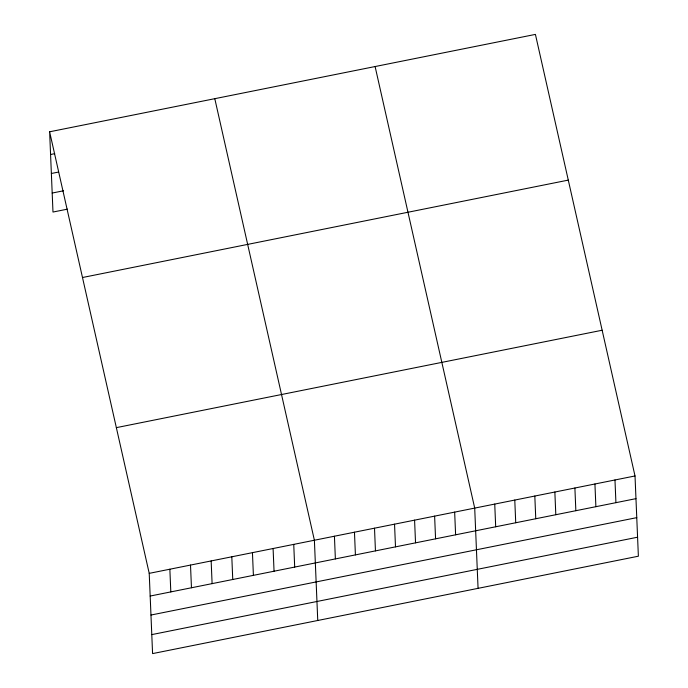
<?xml version="1.0" encoding="UTF-8"?>
<svg xmlns="http://www.w3.org/2000/svg" width="688" height="688" viewBox="0 0 688 688"><rect width="100%" height="100%" fill="white"/><g stroke="black" fill="none" stroke-linecap="round" stroke-linejoin="round"><path stroke-width="1.03" d="M49.622 131.795L535.419 34.4L635.015 475.958L638.378 556.205L152.581 653.6L149.219 573.353L49.622 131.795L52.985 212.042L67.441 209.152M50.577 154.49L54.705 153.665M51.376 173.488L58.6 172.034M52.193 193.053L63.545 190.774M82.491 277.513L568.288 180.11M116.349 427.644L602.146 330.24M149.219 573.353L635.015 475.958M150.165 596.049L635.961 498.654M150.964 615.038L636.761 517.643M151.781 634.611L637.578 537.208M375.106 66.538L474.703 508.097L478.065 588.343M214.794 98.685L314.39 540.235L317.753 620.481M614.969 479.975L615.923 502.67M594.931 483.991L595.885 506.686M574.893 488.007L575.847 510.702M554.855 492.023L555.809 514.719M534.817 496.039L535.763 518.735M514.779 500.064L515.725 522.76M494.741 504.08L495.687 526.776M454.656 512.113L455.611 534.808M434.618 516.129L435.573 538.824M414.58 520.145L415.535 542.841M394.542 524.17L395.497 546.865M374.504 528.186L375.45 550.882M354.466 532.202L355.412 554.898M334.428 536.219L335.374 558.914M293.742 544.38L294.688 567.075M273.093 548.517L274.048 571.212M252.444 552.653L253.399 575.349M231.804 556.798L232.75 579.494M211.156 560.935L212.102 583.63M190.507 565.072L191.462 587.767M169.859 569.217L170.813 591.912"/></g></svg>
